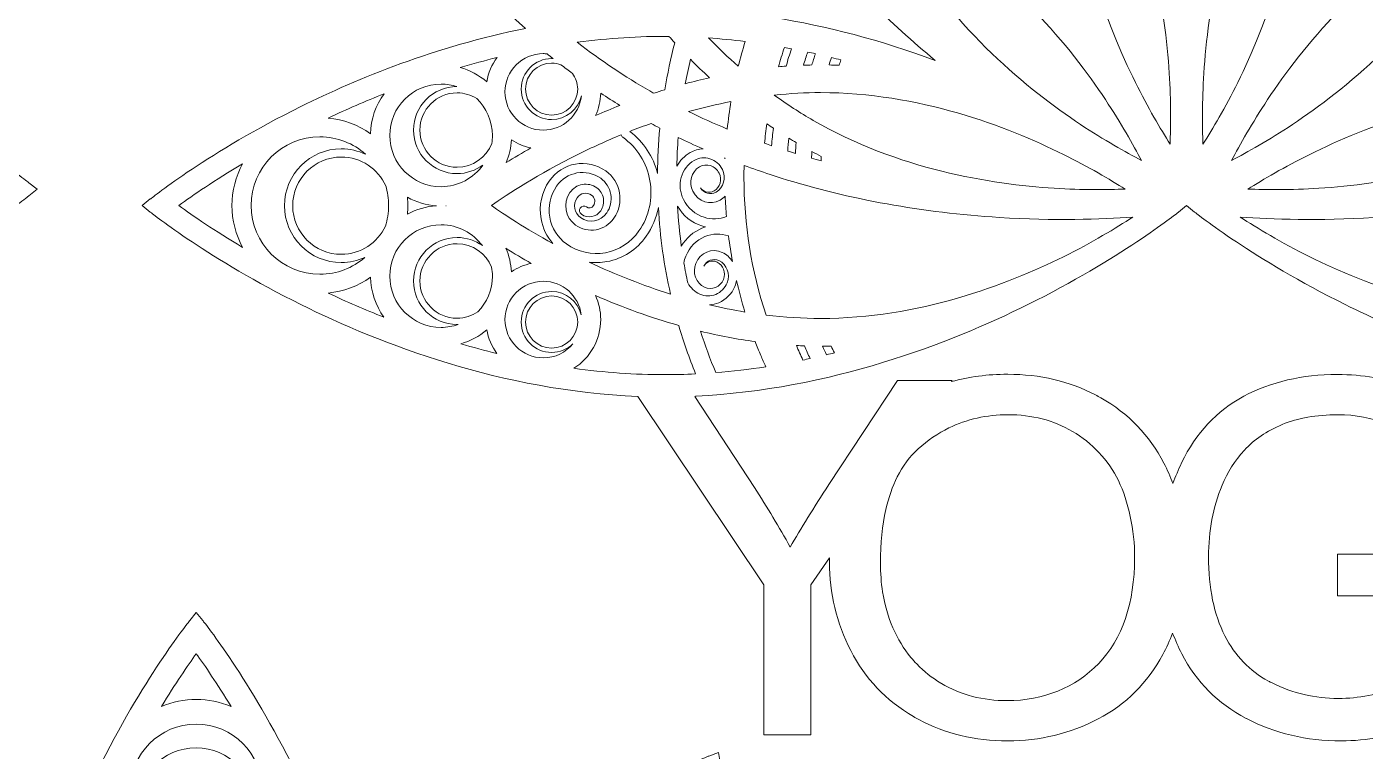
# Model space of a CAD drawing. Header units: millimetres. Extents: x -93 to 1481, y -1464 to 298.
# Drawn here: x 677 to 1165.3, y -937.8 to -673.5 of the extents above; entities that cross this region are included whole.
import ezdxf

# ---------------------------------------------------------------- set-up
doc = ezdxf.new("R2010")
doc.units = ezdxf.units.MM
doc.header["$MEASUREMENT"] = 0
doc.layers.add('Layer 1', color=7, linetype='Continuous')

msp = doc.modelspace()

# ---------------------------------------------------------------- linework, layer by layer
at = {"layer": 'Layer 1', "lineweight": 0}
for points, knots in [([(677.74, -730.38), (676.88, -729.69), (656.32, -713.29), (622.82, -696.64), (602.06, -686.32), (573.57, -674.68), (540.9, -668.14), (565.92, -646.13), (584.78, -621.81), (597.59, -602.5), (618.28, -571.33), (627.88, -546.84), (628.28, -545.81), (628.28, -545.81), (629.66, -542.26), (629.66, -542.26), (629.66, -542.26), (625.9, -541.68), (625.9, -541.68), (624.81, -541.51), (598.8, -537.59), (561.46, -539.92), (538.33, -541.36), (507.84, -545.53), (476.27, -556.2), (486.93, -524.63), (491.1, -494.14), (492.55, -471.01), (494.88, -433.67), (490.95, -407.66), (490.79, -406.57), (490.79, -406.57), (490.21, -402.81), (490.21, -402.81), (490.21, -402.81), (486.66, -404.19), (486.66, -404.19), (485.63, -404.58), (461.14, -414.19), (429.97, -434.88), (410.66, -447.69), (386.34, -466.55), (364.33, -491.57), (357.78, -458.9), (346.15, -430.41), (335.83, -409.65), (319.18, -376.15), (302.78, -355.59), (302.09, -354.73), (302.09, -354.73), (299.71, -351.76), (299.71, -351.76), (299.71, -351.76), (297.32, -354.73), (297.32, -354.73), (296.63, -355.59), (280.23, -376.15), (263.58, -409.65), (253.26, -430.41), (241.63, -458.9), (235.08, -491.57), (213.07, -466.55), (188.75, -447.69), (169.44, -434.88), (138.27, -414.19), (113.78, -404.58), (112.75, -404.19), (112.75, -404.19), (109.21, -402.81), (109.21, -402.81), (109.21, -402.81), (108.62, -406.57), (108.62, -406.57), (108.46, -407.66), (104.53, -433.67), (106.86, -471.01), (108.31, -494.14), (112.48, -524.63), (123.14, -556.2), (91.57, -545.53), (61.08, -541.36), (37.95, -539.92), (0.61, -537.59), (-25.4, -541.51), (-26.49, -541.68), (-26.49, -541.68), (-30.25, -542.26), (-30.25, -542.26), (-30.25, -542.26), (-28.87, -545.81), (-28.87, -545.81), (-28.47, -546.84), (-18.87, -571.33), (1.82, -602.5), (14.64, -621.81), (33.49, -646.13), (58.51, -668.14), (25.84, -674.68), (-2.65, -686.32), (-23.41, -696.64), (-56.91, -713.29), (-77.47, -729.69), (-78.33, -730.38), (-78.33, -730.38), (-81.29, -732.76), (-81.29, -732.76), (-81.29, -732.76), (-78.33, -735.15), (-78.33, -735.15), (-77.47, -735.84), (-56.91, -752.24), (-23.41, -768.89), (5.66, -783.34), (49.9, -800.39), (99.55, -802.4), (99.55, -802.4), (145.49, -871.11), (145.49, -871.11), (145.49, -871.11), (145.49, -925.85), (145.49, -925.85), (145.49, -925.85), (162.59, -925.85), (162.59, -925.85), (162.59, -925.85), (162.59, -871.11), (162.59, -871.11), (162.59, -871.11), (169.47, -861.17), (169.47, -861.17), (169.46, -861.75), (169.46, -862.33), (169.46, -862.91), (169.46, -874.25), (172.05, -885.01), (177.23, -895.17), (182.42, -905.34), (190.05, -913.36), (200.11, -919.24), (210.17, -925.11), (221.59, -928.05), (234.38, -928.05), (246.17, -928.05), (257.16, -925.39), (267.34, -920.08), (277.53, -914.76), (285.4, -906.93), (290.96, -896.58), (292.34, -894.02), (293.55, -891.37), (294.58, -888.63), (295.55, -891.26), (296.68, -893.83), (297.96, -896.32), (303.25, -906.6), (311.08, -914.46), (321.45, -919.9), (331.82, -925.34), (343.35, -928.05), (356.05, -928.05), (365.45, -928.05), (374.62, -926.36), (383.55, -922.98), (383.69, -922.93), (383.81, -922.87), (383.95, -922.82), (383.95, -922.82), (382.79, -925.85), (382.79, -925.85), (382.79, -925.85), (400.95, -925.85), (400.95, -925.85), (400.95, -925.85), (415.14, -886.71), (415.14, -886.71), (415.14, -886.71), (469.17, -886.71), (469.17, -886.71), (469.17, -886.71), (484.24, -925.85), (484.24, -925.85), (484.24, -925.85), (503.72, -925.85), (503.72, -925.85), (503.72, -925.85), (452.06, -799.62), (452.06, -799.62), (464.34, -801.5), (477.11, -802.6), (490.21, -802.6), (543.75, -802.6), (591.88, -784.27), (622.82, -768.89), (656.32, -752.24), (676.88, -735.84), (677.74, -735.15), (677.74, -735.15), (680.7, -732.76), (680.7, -732.76), (680.7, -732.76), (677.74, -730.38), (677.74, -730.38)], [0, 0, 0, 0, 1, 1, 1, 2, 2, 2, 3, 3, 3, 4, 4, 4, 5, 5, 5, 6, 6, 6, 7, 7, 7, 8, 8, 8, 9, 9, 9, 10, 10, 10, 11, 11, 11, 12, 12, 12, 13, 13, 13, 14, 14, 14, 15, 15, 15, 16, 16, 16, 17, 17, 17, 18, 18, 18, 19, 19, 19, 20, 20, 20, 21, 21, 21, 22, 22, 22, 23, 23, 23, 24, 24, 24, 25, 25, 25, 26, 26, 26, 27, 27, 27, 28, 28, 28, 29, 29, 29, 30, 30, 30, 31, 31, 31, 32, 32, 32, 33, 33, 33, 34, 34, 34, 35, 35, 35, 36, 36, 36, 37, 37, 37, 38, 38, 38, 39, 39, 39, 40, 40, 40, 41, 41, 41, 42, 42, 42, 43, 43, 43, 44, 44, 44, 45, 45, 45, 46, 46, 46, 47, 47, 47, 48, 48, 48, 49, 49, 49, 50, 50, 50, 51, 51, 51, 52, 52, 52, 53, 53, 53, 54, 54, 54, 55, 55, 55, 56, 56, 56, 57, 57, 57, 58, 58, 58, 59, 59, 59, 60, 60, 60, 61, 61, 61, 62, 62, 62, 63, 63, 63, 64, 64, 64, 65, 65, 65, 66, 66, 66, 67, 67, 67, 67]), ([(1478.11, -736.31), (1477.25, -735.62), (1456.69, -719.22), (1423.19, -702.57), (1402.43, -692.26), (1373.94, -680.62), (1341.27, -674.07), (1366.29, -652.07), (1385.15, -627.74), (1397.96, -608.43), (1418.65, -577.26), (1428.25, -552.78), (1428.65, -551.75), (1428.65, -551.75), (1430.03, -548.2), (1430.03, -548.2), (1430.03, -548.2), (1426.27, -547.62), (1426.27, -547.62), (1425.18, -547.45), (1399.17, -543.52), (1361.83, -545.86), (1338.7, -547.3), (1308.21, -551.47), (1276.64, -562.13), (1287.3, -530.57), (1291.47, -500.07), (1292.92, -476.94), (1295.25, -439.6), (1291.33, -413.6), (1291.16, -412.51), (1291.16, -412.51), (1290.58, -408.74), (1290.58, -408.74), (1290.58, -408.74), (1287.03, -410.12), (1287.03, -410.12), (1286, -410.52), (1261.51, -420.12), (1230.34, -440.81), (1211.03, -453.63), (1186.71, -472.49), (1164.7, -497.51), (1158.15, -464.84), (1146.52, -436.34), (1136.2, -415.59), (1119.55, -382.09), (1103.15, -361.53), (1102.46, -360.67), (1102.46, -360.67), (1100.08, -357.7), (1100.08, -357.7), (1100.08, -357.7), (1097.69, -360.67), (1097.69, -360.67), (1097, -361.53), (1080.6, -382.09), (1063.95, -415.59), (1053.63, -436.34), (1042, -464.84), (1035.45, -497.51), (1013.44, -472.49), (989.12, -453.63), (969.81, -440.81), (938.64, -420.12), (914.15, -410.52), (913.13, -410.12), (913.13, -410.12), (909.58, -408.74), (909.58, -408.74), (909.58, -408.74), (908.99, -412.51), (908.99, -412.51), (908.83, -413.6), (904.9, -439.6), (907.23, -476.94), (908.68, -500.07), (912.85, -530.57), (923.51, -562.13), (891.94, -551.47), (861.45, -547.3), (838.32, -545.86), (800.98, -543.52), (774.97, -547.45), (773.88, -547.62), (773.88, -547.62), (770.12, -548.2), (770.12, -548.2), (770.12, -548.2), (771.5, -551.75), (771.5, -551.75), (771.9, -552.78), (781.5, -577.26), (802.19, -608.43), (815.01, -627.74), (833.86, -652.07), (858.88, -674.07), (826.21, -680.62), (797.72, -692.26), (776.96, -702.57), (743.46, -719.22), (722.9, -735.62), (722.04, -736.31), (722.04, -736.31), (719.08, -738.7), (719.08, -738.7), (719.08, -738.7), (722.04, -741.08), (722.04, -741.08), (722.9, -741.77), (743.46, -758.18), (776.96, -774.83), (806.03, -789.27), (850.27, -806.33), (899.92, -808.34), (899.92, -808.34), (945.86, -877.05), (945.86, -877.05), (945.86, -877.05), (945.86, -931.78), (945.86, -931.78), (945.86, -931.78), (945.94, -931.78), (945.94, -931.78), (945.94, -931.78), (945.94, -931.83), (945.94, -931.83), (945.94, -931.83), (963.04, -931.83), (963.04, -931.83), (963.04, -931.83), (963.04, -877.09), (963.04, -877.09), (963.04, -877.09), (969.84, -867.27), (969.84, -867.27), (969.83, -867.8), (969.83, -868.32), (969.83, -868.85), (969.83, -880.19), (972.42, -890.94), (977.6, -901.11), (982.79, -911.28), (990.42, -919.3), (1000.48, -925.17), (1001.13, -925.55), (1001.78, -925.92), (1002.44, -926.27), (1012.04, -931.45), (1022.84, -934.03), (1034.83, -934.03), (1046.62, -934.03), (1057.61, -931.37), (1067.8, -926.05), (1077.99, -920.74), (1085.86, -912.91), (1091.41, -902.56), (1092.78, -900.02), (1093.97, -897.4), (1095, -894.69), (1095.96, -897.28), (1097.07, -899.8), (1098.33, -902.25), (1103.62, -912.54), (1111.45, -920.4), (1121.82, -925.83), (1121.83, -925.84), (1121.84, -925.85), (1121.86, -925.85), (1121.87, -925.86), (1121.89, -925.87), (1121.9, -925.88), (1132.27, -931.31), (1143.81, -934.03), (1156.5, -934.03), (1165.9, -934.03), (1175.07, -932.34), (1184, -928.96), (1184.1, -928.93), (1184.19, -928.89), (1184.28, -928.85), (1184.28, -928.85), (1183.16, -931.78), (1183.16, -931.78), (1183.16, -931.78), (1183.26, -931.78), (1183.26, -931.78), (1183.26, -931.78), (1183.24, -931.83), (1183.24, -931.83), (1183.24, -931.83), (1201.4, -931.83), (1201.4, -931.83), (1201.4, -931.83), (1215.59, -892.69), (1215.59, -892.69), (1215.59, -892.69), (1269.56, -892.69), (1269.56, -892.69), (1269.56, -892.69), (1284.61, -931.78), (1284.61, -931.78), (1284.61, -931.78), (1284.68, -931.78), (1284.68, -931.78), (1284.68, -931.78), (1284.7, -931.83), (1284.7, -931.83), (1284.7, -931.83), (1304.18, -931.83), (1304.18, -931.83), (1304.18, -931.83), (1252.52, -805.6), (1252.52, -805.6), (1252.72, -805.63), (1252.92, -805.66), (1253.13, -805.69), (1253.12, -805.68), (1253.11, -805.67), (1253.1, -805.65), (1265.17, -807.47), (1277.72, -808.53), (1290.58, -808.53), (1344.12, -808.53), (1392.25, -790.2), (1423.19, -774.83), (1456.69, -758.18), (1477.25, -741.77), (1478.11, -741.08), (1478.11, -741.08), (1481.08, -738.7), (1481.08, -738.7), (1481.08, -738.7), (1478.11, -736.31), (1478.11, -736.31)], [0, 0, 0, 0, 1, 1, 1, 2, 2, 2, 3, 3, 3, 4, 4, 4, 5, 5, 5, 6, 6, 6, 7, 7, 7, 8, 8, 8, 9, 9, 9, 10, 10, 10, 11, 11, 11, 12, 12, 12, 13, 13, 13, 14, 14, 14, 15, 15, 15, 16, 16, 16, 17, 17, 17, 18, 18, 18, 19, 19, 19, 20, 20, 20, 21, 21, 21, 22, 22, 22, 23, 23, 23, 24, 24, 24, 25, 25, 25, 26, 26, 26, 27, 27, 27, 28, 28, 28, 29, 29, 29, 30, 30, 30, 31, 31, 31, 32, 32, 32, 33, 33, 33, 34, 34, 34, 35, 35, 35, 36, 36, 36, 37, 37, 37, 38, 38, 38, 39, 39, 39, 40, 40, 40, 41, 41, 41, 42, 42, 42, 43, 43, 43, 44, 44, 44, 45, 45, 45, 46, 46, 46, 47, 47, 47, 48, 48, 48, 49, 49, 49, 50, 50, 50, 51, 51, 51, 52, 52, 52, 53, 53, 53, 54, 54, 54, 55, 55, 55, 56, 56, 56, 57, 57, 57, 58, 58, 58, 59, 59, 59, 60, 60, 60, 61, 61, 61, 62, 62, 62, 63, 63, 63, 64, 64, 64, 65, 65, 65, 66, 66, 66, 67, 67, 67, 68, 68, 68, 69, 69, 69, 70, 70, 70, 71, 71, 71, 72, 72, 72, 73, 73, 73, 74, 74, 74, 75, 75, 75, 76, 76, 76, 77, 77, 77, 78, 78, 78, 78]), ([(1059.77, -588.29), (1063.16, -592.95), (1066.26, -597.72), (1069.02, -602.5), (1086.84, -633.37), (1092.32, -667.36), (1093.77, -690.44), (1094.42, -700.72), (1094.33, -709.77), (1094.07, -716.28), (1090.59, -710.77), (1085.98, -702.98), (1081.4, -693.75), (1071.12, -673.04), (1058.87, -640.86), (1058.87, -605.22), (1058.87, -599.71), (1059.17, -594.02), (1059.77, -588.29)], [0, 0, 0, 0, 1, 1, 1, 2, 2, 2, 3, 3, 3, 4, 4, 4, 5, 5, 5, 6, 6, 6, 6]), ([(1118.75, -693.75), (1114.17, -702.98), (1109.56, -710.77), (1106.08, -716.28), (1105.82, -709.77), (1105.73, -700.72), (1106.38, -690.44), (1107.83, -667.36), (1113.31, -633.37), (1131.13, -602.5), (1133.89, -597.72), (1136.99, -592.95), (1140.38, -588.29), (1140.98, -594.02), (1141.28, -599.7), (1141.28, -605.22), (1141.28, -640.86), (1129.03, -673.04), (1118.75, -693.75)], [0, 0, 0, 0, 1, 1, 1, 2, 2, 2, 3, 3, 3, 4, 4, 4, 5, 5, 5, 6, 6, 6, 6]), ([(1005.08, -636.27), (1035.95, -654.1), (1057.69, -680.8), (1070.49, -700.06), (1076.19, -708.63), (1080.63, -716.52), (1083.66, -722.29), (1077.89, -719.26), (1070.01, -714.81), (1061.43, -709.11), (1042.17, -696.31), (1015.47, -674.57), (997.65, -643.7), (994.89, -638.93), (992.31, -633.85), (989.97, -628.59), (995.23, -630.94), (1000.31, -633.52), (1005.08, -636.27)], [0, 0, 0, 0, 1, 1, 1, 2, 2, 2, 3, 3, 3, 4, 4, 4, 5, 5, 5, 6, 6, 6, 6]), ([(1195.07, -636.27), (1199.85, -633.52), (1204.92, -630.94), (1210.18, -628.59), (1207.84, -633.85), (1205.26, -638.93), (1202.5, -643.7), (1184.68, -674.57), (1157.98, -696.31), (1138.72, -709.11), (1130.14, -714.81), (1122.26, -719.26), (1116.49, -722.29), (1119.52, -716.52), (1123.96, -708.63), (1129.66, -700.06), (1142.46, -680.8), (1164.2, -654.1), (1195.07, -636.27)], [0, 0, 0, 0, 1, 1, 1, 2, 2, 2, 3, 3, 3, 4, 4, 4, 5, 5, 5, 6, 6, 6, 6]), ([(964.34, -641.3), (976.91, -657), (991.7, -671.93), (1008.39, -685.76), (988.65, -678.44), (968.89, -673.19), (949.55, -670.11), (950.09, -668.74), (950.64, -667.39), (951.19, -666.08), (954.84, -657.45), (959.26, -649.12), (964.34, -641.3)], [0, 0, 0, 0, 1, 1, 1, 2, 2, 2, 3, 3, 3, 4, 4, 4, 4]), ([(909.71, -696.45), (908.37, -696.86), (907.03, -697.29), (905.7, -697.73), (905.21, -697.45), (904.73, -697.18), (904.24, -696.9), (895.3, -691.73), (886.41, -685.77), (877.8, -679.14), (889.22, -677.62), (900.46, -676.9), (911.26, -676.99), (911.93, -677.75), (912.63, -678.52), (913.39, -679.34), (911.91, -684.96), (910.67, -690.71), (909.71, -696.45)], [0, 0, 0, 0, 1, 1, 1, 2, 2, 2, 3, 3, 3, 4, 4, 4, 5, 5, 5, 6, 6, 6, 6]), ([(925.62, -677.54), (930.07, -677.85), (934.58, -678.29), (939.08, -678.84), (938.15, -681.83), (937.3, -684.87), (936.54, -687.9), (932.83, -684.64), (929.17, -681.17), (925.62, -677.54)], [0, 0, 0, 0, 1, 1, 1, 2, 2, 2, 3, 3, 3, 3]), ([(865.4, -683.27), (865.84, -683.27), (866.31, -683.29), (866.77, -683.34), (867.51, -683.93), (868.25, -684.52), (868.99, -685.1), (868.81, -685.09), (868.63, -685.09), (868.45, -685.09), (862.32, -685.09), (857.34, -690.07), (857.34, -696.2), (857.34, -702.33), (862.32, -707.31), (868.45, -707.31), (873.73, -707.31), (878.17, -703.6), (879.29, -698.65), (878.57, -705.68), (872.61, -711.19), (865.4, -711.19), (857.7, -711.19), (851.43, -704.93), (851.43, -697.23), (851.43, -689.53), (857.7, -683.27), (865.4, -683.27)], [0, 0, 0, 0, 1, 1, 1, 2, 2, 2, 3, 3, 3, 4, 4, 4, 5, 5, 5, 6, 6, 6, 7, 7, 7, 8, 8, 8, 9, 9, 9, 9]), ([(951.2, -688.08), (951.86, -685.73), (952.59, -683.37), (953.37, -681.02), (954.24, -681.18), (955.1, -681.34), (955.95, -681.5), (955.24, -683.6), (954.58, -685.73), (953.97, -687.85), (953.05, -687.92), (952.13, -687.99), (951.2, -688.08)], [0, 0, 0, 0, 1, 1, 1, 2, 2, 2, 3, 3, 3, 4, 4, 4, 4]), ([(960.33, -687.49), (960.82, -685.89), (961.33, -684.28), (961.88, -682.69), (962.83, -682.89), (963.77, -683.1), (964.7, -683.3), (964.23, -684.67), (963.78, -686.04), (963.36, -687.41), (962.36, -687.43), (961.35, -687.46), (960.33, -687.49)], [0, 0, 0, 0, 1, 1, 1, 2, 2, 2, 3, 3, 3, 4, 4, 4, 4]), ([(848.59, -684.68), (846.65, -687.28), (845.34, -690.3), (844.76, -693.5), (841.94, -691.1), (838.62, -689.34), (835.07, -688.34), (839.59, -687), (844.11, -685.78), (848.59, -684.68)], [0, 0, 0, 0, 1, 1, 1, 2, 2, 2, 3, 3, 3, 3]), ([(871.86, -687.33), (873.24, -688.39), (874.63, -689.43), (876.02, -690.46), (877.23, -692.05), (877.95, -694.04), (877.95, -696.2), (877.95, -701.44), (873.69, -705.71), (868.45, -705.71), (863.21, -705.71), (858.94, -701.44), (858.94, -696.2), (858.94, -690.96), (863.21, -686.69), (868.45, -686.69), (869.65, -686.69), (870.8, -686.92), (871.86, -687.33)], [0, 0, 0, 0, 1, 1, 1, 2, 2, 2, 3, 3, 3, 4, 4, 4, 5, 5, 5, 6, 6, 6, 6]), ([(917.2, -694.27), (917.76, -691.28), (918.4, -688.29), (919.1, -685.34), (921.39, -687.65), (923.71, -689.91), (926.05, -692.07), (923.12, -692.73), (920.16, -693.47), (917.2, -694.27)], [0, 0, 0, 0, 1, 1, 1, 2, 2, 2, 3, 3, 3, 3]), ([(969.65, -687.4), (969.95, -686.5), (970.26, -685.59), (970.57, -684.68), (971.71, -684.96), (972.86, -685.25), (974, -685.54), (973.77, -686.2), (973.54, -686.85), (973.33, -687.51), (972.11, -687.46), (970.88, -687.43), (969.65, -687.4)], [0, 0, 0, 0, 1, 1, 1, 2, 2, 2, 3, 3, 3, 4, 4, 4, 4]), ([(807.35, -697.91), (804.24, -702.13), (802.52, -707.18), (802.4, -712.52), (797.84, -709.29), (792.48, -707.3), (786.92, -706.77), (793.65, -703.59), (800.49, -700.62), (807.35, -697.91)], [0, 0, 0, 0, 1, 1, 1, 2, 2, 2, 3, 3, 3, 3]), ([(828.12, -694.38), (830.13, -694.38), (832.07, -694.7), (833.88, -695.29), (825.16, -695.32), (818.07, -702.43), (818.07, -711.16), (818.07, -719.92), (825.19, -727.04), (833.94, -727.04), (837.48, -727.04), (840.75, -725.88), (843.39, -723.91), (840, -728.7), (834.42, -731.83), (828.12, -731.83), (817.79, -731.83), (809.39, -723.43), (809.39, -713.1), (809.39, -702.78), (817.79, -694.38), (828.12, -694.38)], [0, 0, 0, 0, 1, 1, 1, 2, 2, 2, 3, 3, 3, 4, 4, 4, 5, 5, 5, 6, 6, 6, 7, 7, 7, 7]), ([(841.11, -699.63), (844.64, -703.04), (846.84, -707.82), (846.84, -713.1), (846.84, -714.11), (846.76, -715.1), (846.61, -716.06), (844.64, -721.13), (839.71, -724.74), (833.94, -724.74), (826.46, -724.74), (820.37, -718.65), (820.37, -711.16), (820.37, -703.68), (826.46, -697.58), (833.94, -697.58), (836.57, -697.58), (839.02, -698.34), (841.11, -699.63)], [0, 0, 0, 0, 1, 1, 1, 2, 2, 2, 3, 3, 3, 4, 4, 4, 5, 5, 5, 6, 6, 6, 6]), ([(884.51, -705.85), (885.66, -703.3), (886.29, -700.53), (886.35, -697.69), (888.68, -699.23), (891.02, -700.73), (893.37, -702.18), (890.41, -703.34), (887.45, -704.57), (884.51, -705.85)], [0, 0, 0, 0, 1, 1, 1, 2, 2, 2, 3, 3, 3, 3]), ([(963.87, -707.64), (959.1, -704.88), (954.33, -701.78), (949.66, -698.4), (955.4, -697.8), (961.08, -697.49), (966.59, -697.49), (1002.24, -697.49), (1034.41, -709.75), (1055.13, -720.03), (1064.36, -724.61), (1072.15, -729.21), (1077.66, -732.69), (1071.14, -732.95), (1062.1, -733.05), (1051.82, -732.4), (1028.74, -730.94), (994.74, -725.46), (963.87, -707.64)], [0, 0, 0, 0, 1, 1, 1, 2, 2, 2, 3, 3, 3, 4, 4, 4, 5, 5, 5, 6, 6, 6, 6]), ([(1236.28, -707.64), (1205.4, -725.46), (1171.41, -730.94), (1148.33, -732.4), (1138.05, -733.05), (1129.01, -732.95), (1122.49, -732.69), (1128, -729.21), (1135.79, -724.61), (1145.02, -720.03), (1165.74, -709.75), (1197.91, -697.49), (1233.56, -697.49), (1239.07, -697.49), (1244.75, -697.8), (1250.49, -698.4), (1245.82, -701.78), (1241.05, -704.88), (1236.28, -707.64)], [0, 0, 0, 0, 1, 1, 1, 2, 2, 2, 3, 3, 3, 4, 4, 4, 5, 5, 5, 6, 6, 6, 6]), ([(932.52, -710.79), (927.73, -708.8), (923, -706.67), (918.42, -704.43), (923.59, -702.99), (928.78, -701.76), (933.88, -700.76), (933.33, -704.08), (932.87, -707.44), (932.52, -710.79)], [0, 0, 0, 0, 1, 1, 1, 2, 2, 2, 3, 3, 3, 3]), ([(879.29, -741.89), (881.58, -743.52), (884.75, -742.95), (886.35, -740.62), (887.27, -739.3), (887.61, -737.7), (887.34, -736.11), (887.06, -734.52), (886.2, -733.13), (884.9, -732.21), (883.36, -731.11), (881.5, -730.69), (879.65, -731.02), (877.81, -731.36), (876.2, -732.4), (875.12, -733.96), (872.48, -737.8), (873.39, -743.12), (877.17, -745.82), (881.72, -749.05), (888, -747.93), (891.18, -743.31), (893.05, -740.6), (893.76, -737.32), (893.2, -734.06), (892.64, -730.81), (890.86, -727.97), (888.2, -726.07), (881.51, -721.31), (872.26, -722.96), (867.58, -729.76), (864.81, -733.79), (863.74, -738.68), (864.58, -743.52), (865.17, -746.95), (866.67, -750.06), (868.9, -752.59), (858.84, -747.07), (851.1, -741.93), (846.51, -738.7), (852.41, -734.54), (863.51, -727.24), (878.05, -720.03), (883.23, -717.46), (888.49, -715.09), (893.79, -712.91), (893.89, -713.25), (894.1, -713.56), (894.4, -713.78), (899.68, -717.54), (903.21, -723.17), (904.32, -729.63), (905.44, -736.09), (904.02, -742.61), (900.32, -747.98), (897.41, -752.2), (893.05, -755.02), (888.06, -755.92), (883.06, -756.81), (878.03, -755.67), (873.87, -752.71), (870.62, -750.39), (868.45, -746.93), (867.76, -742.95), (867.07, -738.97), (867.95, -734.96), (870.23, -731.65), (873.89, -726.34), (881.12, -725.04), (886.34, -728.77), (888.3, -730.16), (889.6, -732.24), (890.01, -734.63), (890.43, -737.02), (889.9, -739.43), (888.53, -741.42), (886.37, -744.55), (882.11, -745.32), (879.03, -743.12), (876.71, -741.47), (876.15, -738.21), (877.77, -735.85), (878.35, -735.01), (879.22, -734.44), (880.22, -734.26), (881.21, -734.09), (882.21, -734.31), (883.04, -734.9), (883.63, -735.33), (884.03, -735.96), (884.15, -736.68), (884.28, -737.41), (884.12, -738.13), (883.71, -738.73), (883.12, -739.58), (881.97, -739.78), (881.14, -739.19), (880.41, -738.67), (879.4, -738.85), (878.89, -739.6), (878.38, -740.34), (878.56, -741.37), (879.29, -741.89)], [0, 0, 0, 0, 1, 1, 1, 2, 2, 2, 3, 3, 3, 4, 4, 4, 5, 5, 5, 6, 6, 6, 7, 7, 7, 8, 8, 8, 9, 9, 9, 10, 10, 10, 11, 11, 11, 12, 12, 12, 13, 13, 13, 14, 14, 14, 15, 15, 15, 16, 16, 16, 17, 17, 17, 18, 18, 18, 19, 19, 19, 20, 20, 20, 21, 21, 21, 22, 22, 22, 23, 23, 23, 24, 24, 24, 25, 25, 25, 26, 26, 26, 27, 27, 27, 28, 28, 28, 29, 29, 29, 30, 30, 30, 31, 31, 31, 32, 32, 32, 33, 33, 33, 34, 34, 34, 34]), ([(896.99, -711.63), (899.56, -710.62), (902.13, -709.66), (904.71, -708.75), (905.74, -709.31), (906.79, -709.87), (907.89, -710.44), (907.38, -715.92), (907.11, -721.49), (907.08, -727.04), (905.54, -720.86), (902.02, -715.47), (896.99, -711.63)], [0, 0, 0, 0, 1, 1, 1, 2, 2, 2, 3, 3, 3, 4, 4, 4, 4]), ([(949.34, -710.5), (949.08, -712.59), (948.86, -714.73), (948.68, -716.87), (947.83, -716.58), (946.99, -716.29), (946.15, -715.99), (946.35, -713.63), (946.62, -711.24), (946.94, -708.86), (947.74, -709.41), (948.54, -709.96), (949.34, -710.5)], [0, 0, 0, 0, 1, 1, 1, 2, 2, 2, 3, 3, 3, 4, 4, 4, 4]), ([(758.82, -738.7), (758.82, -724.87), (770.07, -713.62), (783.89, -713.62), (790.3, -713.62), (796.15, -716.04), (800.58, -720), (797.89, -718.73), (794.89, -718.01), (791.72, -718.01), (780.28, -718.01), (770.98, -727.32), (770.98, -738.76), (770.98, -750.2), (780.28, -759.5), (791.72, -759.5), (794.78, -759.5), (797.68, -758.83), (800.29, -757.64), (795.89, -761.46), (790.16, -763.77), (783.89, -763.77), (770.07, -763.77), (758.82, -752.52), (758.82, -738.7)], [0, 0, 0, 0, 1, 1, 1, 2, 2, 2, 3, 3, 3, 4, 4, 4, 5, 5, 5, 6, 6, 6, 7, 7, 7, 8, 8, 8, 8]), ([(851.85, -723.03), (852.96, -720.39), (853.62, -717.57), (853.79, -714.68), (855.95, -716.13), (858.33, -717.15), (860.86, -717.7), (857.8, -719.43), (854.79, -721.21), (851.85, -723.03)], [0, 0, 0, 0, 1, 1, 1, 2, 2, 2, 3, 3, 3, 3]), ([(914.63, -713.84), (917.59, -715.28), (920.62, -716.68), (923.69, -718.02), (922.07, -718.07), (920.47, -718.53), (919, -719.37), (916.95, -720.55), (915.28, -722.26), (914.11, -724.33), (914.19, -720.83), (914.36, -717.32), (914.63, -713.84)], [0, 0, 0, 0, 1, 1, 1, 2, 2, 2, 3, 3, 3, 4, 4, 4, 4]), ([(957.68, -715.75), (957.56, -717.04), (957.45, -718.36), (957.36, -719.67), (956.43, -719.39), (955.5, -719.1), (954.56, -718.8), (954.67, -717.23), (954.81, -715.66), (954.97, -714.11), (955.88, -714.67), (956.78, -715.22), (957.68, -715.75)], [0, 0, 0, 0, 1, 1, 1, 2, 2, 2, 3, 3, 3, 4, 4, 4, 4]), ([(807.8, -746.25), (804.97, -752.3), (798.83, -756.5), (791.72, -756.5), (781.94, -756.5), (773.98, -748.54), (773.98, -738.76), (773.98, -728.97), (781.94, -721.01), (791.72, -721.01), (798.92, -721.01), (805.13, -725.33), (807.91, -731.5), (808.6, -733.78), (808.97, -736.2), (808.97, -738.7), (808.97, -741.33), (808.56, -743.87), (807.8, -746.25)], [0, 0, 0, 0, 1, 1, 1, 2, 2, 2, 3, 3, 3, 4, 4, 4, 5, 5, 5, 6, 6, 6, 6]), ([(929.52, -726.85), (928.85, -725.53), (927.74, -724.57), (926.39, -724.14), (925.05, -723.71), (923.63, -723.87), (922.39, -724.57), (919.4, -726.3), (918.29, -730.31), (919.92, -733.51), (921.86, -737.31), (926.34, -738.74), (929.9, -736.69), (930.59, -736.29), (931.21, -735.8), (931.76, -735.25), (931.86, -737.74), (932.02, -740.22), (932.23, -742.69), (929.63, -743.74), (926.8, -743.86), (924.09, -743), (920.84, -741.96), (918.15, -739.63), (916.53, -736.45), (915.27, -733.99), (914.99, -731.15), (915.73, -728.47), (916.47, -725.78), (918.15, -723.57), (920.46, -722.24), (922.23, -721.22), (924.28, -721), (926.22, -721.62), (928.16, -722.24), (929.76, -723.63), (930.73, -725.52), (932.24, -728.5), (931.21, -732.22), (928.43, -733.82), (926.44, -734.97), (923.96, -734.25), (922.76, -732.23), (923.26, -732.92), (923.94, -733.43), (924.74, -733.69), (925.75, -734.01), (926.8, -733.89), (927.72, -733.36), (929.9, -732.11), (930.71, -729.19), (929.52, -726.85)], [0, 0, 0, 0, 1, 1, 1, 2, 2, 2, 3, 3, 3, 4, 4, 4, 5, 5, 5, 6, 6, 6, 7, 7, 7, 8, 8, 8, 9, 9, 9, 10, 10, 10, 11, 11, 11, 12, 12, 12, 13, 13, 13, 14, 14, 14, 15, 15, 15, 16, 16, 16, 17, 17, 17, 17]), ([(931.54, -721.31), (931.61, -721.34), (931.68, -721.37), (931.76, -721.4), (931.75, -721.45), (931.75, -721.5), (931.75, -721.55), (931.68, -721.47), (931.61, -721.39), (931.54, -721.31)], [0, 0, 0, 0, 1, 1, 1, 2, 2, 2, 3, 3, 3, 3]), ([(966.84, -720.75), (966.8, -721.28), (966.77, -721.82), (966.74, -722.36), (965.58, -722.04), (964.42, -721.72), (963.27, -721.4), (963.31, -720.59), (963.37, -719.78), (963.43, -718.97), (964.56, -719.57), (965.7, -720.17), (966.84, -720.75)], [0, 0, 0, 0, 1, 1, 1, 2, 2, 2, 3, 3, 3, 4, 4, 4, 4]), ([(732.39, -738.7), (737.59, -734.93), (745.46, -729.55), (755.71, -723.43), (753.18, -728.11), (751.82, -733.4), (751.82, -738.7), (751.82, -743.99), (753.18, -749.29), (755.72, -753.97), (745.46, -747.84), (737.59, -742.46), (732.39, -738.7)], [0, 0, 0, 0, 1, 1, 1, 2, 2, 2, 3, 3, 3, 4, 4, 4, 4]), ([(966.59, -779.9), (960.12, -779.9), (953.43, -779.49), (946.67, -778.66), (941.33, -762.52), (938.61, -745.6), (938.61, -728.37), (938.61, -726.96), (938.63, -725.51), (938.67, -724.06), (941.79, -725.21), (944.98, -726.32), (948.18, -727.37), (948.18, -727.37), (952.18, -728.67), (952.18, -728.67), (952.18, -728.66), (952.18, -728.66), (952.18, -728.66), (977.05, -736.46), (1003.82, -741.29), (1031.75, -743.04), (1051.9, -744.3), (1068.84, -743.74), (1080.45, -742.92), (1074.33, -746.91), (1065.66, -752.15), (1055.13, -757.37), (1034.41, -767.65), (1002.24, -779.9), (966.59, -779.9)], [0, 0, 0, 0, 1, 1, 1, 2, 2, 2, 3, 3, 3, 4, 4, 4, 5, 5, 5, 6, 6, 6, 7, 7, 7, 8, 8, 8, 9, 9, 9, 10, 10, 10, 10]), ([(1233.56, -779.9), (1197.91, -779.9), (1165.74, -767.65), (1145.02, -757.37), (1134.49, -752.15), (1125.82, -746.91), (1119.7, -742.92), (1131.31, -743.74), (1148.25, -744.3), (1168.4, -743.04), (1190.54, -741.66), (1224.05, -737.42), (1258.61, -725.1), (1258.63, -726.19), (1258.64, -727.28), (1258.64, -728.37), (1258.64, -745.72), (1255.89, -762.75), (1250.47, -779), (1244.73, -779.6), (1239.05, -779.9), (1233.56, -779.9)], [0, 0, 0, 0, 1, 1, 1, 2, 2, 2, 3, 3, 3, 4, 4, 4, 5, 5, 5, 6, 6, 6, 7, 7, 7, 7]), ([(815.83, -735.69), (819.09, -737.47), (822.69, -738.52), (826.39, -738.77), (822.68, -739.02), (819.08, -740.07), (815.81, -741.85), (815.92, -740.81), (815.97, -739.75), (815.97, -738.7), (815.97, -737.7), (815.92, -736.69), (815.83, -735.69)], [0, 0, 0, 0, 1, 1, 1, 2, 2, 2, 3, 3, 3, 4, 4, 4, 4]), ([(830.02, -738.78), (829.96, -738.78), (829.9, -738.78), (829.84, -738.77), (829.89, -738.77), (829.94, -738.76), (829.99, -738.76), (829.99, -738.76), (830.02, -738.78), (830.02, -738.78)], [0, 0, 0, 0, 1, 1, 1, 2, 2, 2, 3, 3, 3, 3]), ([(888.62, -759.16), (894.47, -758.11), (899.56, -754.81), (902.97, -749.87), (905.16, -746.68), (906.64, -743.14), (907.38, -739.45), (907.99, -750.12), (909.48, -760.69), (911.82, -771.01), (901.85, -767.88), (891.89, -763.97), (882.13, -759.35), (884.27, -759.6), (886.45, -759.54), (888.62, -759.16)], [0, 0, 0, 0, 1, 1, 1, 2, 2, 2, 3, 3, 3, 4, 4, 4, 5, 5, 5, 5]), ([(923.22, -746.12), (923.68, -746.27), (924.15, -746.39), (924.61, -746.49), (924.16, -746.63), (923.71, -746.79), (923.26, -746.97), (920.13, -748.27), (917.53, -750.55), (915.76, -753.52), (915.11, -748.69), (914.64, -743.83), (914.37, -738.94), (916.41, -742.4), (919.52, -744.94), (923.22, -746.12)], [0, 0, 0, 0, 1, 1, 1, 2, 2, 2, 3, 3, 3, 4, 4, 4, 5, 5, 5, 5]), ([(1114.06, -895.69), (1110.09, -887.93), (1108.11, -878.29), (1108.11, -866.78), (1108.11, -857.43), (1109.75, -848.77), (1113.04, -840.77), (1114.98, -836.13), (1117.7, -831.87), (1121.2, -827.99), (1124.69, -824.11), (1129.29, -820.98), (1134.99, -818.6), (1140.69, -816.22), (1147.45, -815.03), (1155.27, -815.03), (1161.79, -815.03), (1167.72, -816.17), (1173.07, -818.43), (1174.07, -818.85), (1175.02, -819.3), (1175.93, -819.77), (1179.87, -821.83), (1183, -824.38), (1185.33, -827.42), (1188.21, -831.18), (1190.62, -836.35), (1192.56, -842.93), (1192.56, -842.93), (1192.62, -842.91), (1192.62, -842.91), (1192.63, -842.94), (1192.64, -842.96), (1192.64, -842.98), (1192.64, -842.98), (1208.07, -838.75), (1208.07, -838.75), (1205.83, -830.05), (1202.57, -823), (1198.28, -817.59), (1195.05, -813.52), (1190.89, -810.12), (1185.81, -807.4), (1184.12, -806.49), (1182.33, -805.66), (1180.44, -804.9), (1172.88, -801.87), (1164.44, -800.36), (1155.09, -800.36), (1142.23, -800.36), (1130.85, -803), (1120.98, -808.29), (1111.11, -813.58), (1103.54, -821.68), (1098.28, -832.58), (1097.09, -835.05), (1096.04, -837.57), (1095.11, -840.14), (1094.16, -837.59), (1093.07, -835.11), (1091.83, -832.71), (1086.55, -822.51), (1078.88, -814.56), (1068.82, -808.86), (1068.18, -808.5), (1067.53, -808.15), (1066.88, -807.81), (1057.29, -802.79), (1046.61, -800.27), (1034.84, -800.27), (1027.5, -800.27), (1020.67, -801.17), (1014.37, -802.95), (1014.37, -802.95), (1014.61, -802.61), (1014.61, -802.61), (1014.61, -802.61), (1014.49, -802.61), (1014.49, -802.61), (1014.49, -802.61), (1014.53, -802.56), (1014.53, -802.56), (1014.53, -802.56), (994.6, -802.56), (994.6, -802.56), (994.6, -802.56), (969.57, -840.55), (969.57, -840.55), (964.06, -848.99), (959.37, -856.59), (955.5, -863.33), (951.46, -856.08), (947.1, -848.82), (942.42, -841.57), (942.42, -841.57), (920.68, -808.32), (920.68, -808.32), (920.83, -808.31), (920.98, -808.3), (921.14, -808.3), (921.12, -808.28), (921.11, -808.27), (921.1, -808.25), (969.99, -805.89), (1013.48, -789.09), (1042.19, -774.83), (1075.69, -758.18), (1096.25, -741.77), (1097.11, -741.08), (1097.11, -741.08), (1100.08, -738.7), (1100.08, -738.7), (1100.08, -738.7), (1103.04, -741.08), (1103.04, -741.08), (1103.9, -741.77), (1124.46, -758.18), (1157.96, -774.83), (1177.4, -784.49), (1203.63, -795.31), (1233.72, -802.03), (1233.71, -802.03), (1233.7, -802.04), (1233.68, -802.04), (1234.46, -802.22), (1235.25, -802.39), (1236.04, -802.56), (1236.04, -802.56), (1232.78, -802.56), (1232.78, -802.56), (1232.78, -802.56), (1208.48, -865.85), (1208.48, -865.85), (1208.48, -865.85), (1155.18, -865.94), (1155.18, -865.94), (1155.18, -865.94), (1155.18, -881.1), (1155.18, -881.1), (1155.18, -881.1), (1155.27, -881.1), (1155.27, -881.1), (1155.27, -881.1), (1155.27, -881.14), (1155.27, -881.14), (1155.27, -881.14), (1200.72, -881.14), (1200.72, -881.14), (1200.72, -881.14), (1197.11, -892.65), (1197.11, -892.65), (1194.04, -902.41), (1186.82, -910.35), (1177.34, -914.2), (1177.27, -914.23), (1177.2, -914.26), (1177.13, -914.29), (1170.08, -917.14), (1162.85, -918.56), (1155.45, -918.56), (1146.93, -918.56), (1138.88, -916.68), (1131.3, -912.92), (1130.85, -912.7), (1130.4, -912.47), (1129.97, -912.23), (1123.08, -908.47), (1117.77, -902.96), (1114.06, -895.69)], [0, 0, 0, 0, 1, 1, 1, 2, 2, 2, 3, 3, 3, 4, 4, 4, 5, 5, 5, 6, 6, 6, 7, 7, 7, 8, 8, 8, 9, 9, 9, 10, 10, 10, 11, 11, 11, 12, 12, 12, 13, 13, 13, 14, 14, 14, 15, 15, 15, 16, 16, 16, 17, 17, 17, 18, 18, 18, 19, 19, 19, 20, 20, 20, 21, 21, 21, 22, 22, 22, 23, 23, 23, 24, 24, 24, 25, 25, 25, 26, 26, 26, 27, 27, 27, 28, 28, 28, 29, 29, 29, 30, 30, 30, 31, 31, 31, 32, 32, 32, 33, 33, 33, 34, 34, 34, 35, 35, 35, 36, 36, 36, 37, 37, 37, 38, 38, 38, 39, 39, 39, 40, 40, 40, 41, 41, 41, 42, 42, 42, 43, 43, 43, 44, 44, 44, 45, 45, 45, 46, 46, 46, 47, 47, 47, 48, 48, 48, 49, 49, 49, 50, 50, 50, 51, 51, 51, 52, 52, 52, 53, 53, 53, 54, 54, 54, 55, 55, 55, 56, 56, 56, 56]), ([(828.12, -783.16), (817.79, -783.16), (809.39, -774.76), (809.39, -764.44), (809.39, -754.11), (817.79, -745.71), (828.12, -745.71), (834.29, -745.71), (839.77, -748.72), (843.18, -753.34), (840.58, -751.46), (837.39, -750.36), (833.94, -750.36), (825.19, -750.36), (818.07, -757.48), (818.07, -766.23), (818.07, -774.99), (825.19, -782.11), (833.94, -782.11), (834.08, -782.11), (834.2, -782.1), (834.34, -782.1), (832.39, -782.79), (830.3, -783.16), (828.12, -783.16)], [0, 0, 0, 0, 1, 1, 1, 2, 2, 2, 3, 3, 3, 4, 4, 4, 5, 5, 5, 6, 6, 6, 7, 7, 7, 8, 8, 8, 8]), ([(918.1, -766.94), (917.59, -764.53), (917.12, -762.11), (916.71, -759.68), (916.84, -758.83), (917.07, -757.98), (917.4, -757.17), (918.75, -753.86), (921.23, -751.32), (924.38, -750.01), (927.16, -748.86), (930.17, -748.79), (932.98, -749.79), (933.38, -752.92), (933.86, -756.03), (934.44, -759.12), (933.53, -757.71), (932.27, -756.54), (930.7, -755.81), (926.98, -754.06), (922.64, -755.86), (921.03, -759.82), (919.67, -763.14), (921.11, -767.05), (924.24, -768.51), (925.53, -769.12), (926.95, -769.15), (928.26, -768.61), (929.57, -768.07), (930.59, -767.01), (931.15, -765.64), (932.14, -763.22), (931.09, -760.38), (928.81, -759.31), (927.85, -758.86), (926.79, -758.83), (925.82, -759.23), (925.04, -759.56), (924.4, -760.12), (923.96, -760.85), (924.99, -758.74), (927.4, -757.81), (929.48, -758.79), (932.39, -760.15), (933.73, -763.78), (932.46, -766.87), (931.66, -768.84), (930.18, -770.36), (928.3, -771.14), (926.42, -771.92), (924.36, -771.87), (922.51, -771), (920.66, -770.13), (919.14, -768.72), (918.1, -766.94)], [0, 0, 0, 0, 1, 1, 1, 2, 2, 2, 3, 3, 3, 4, 4, 4, 5, 5, 5, 6, 6, 6, 7, 7, 7, 8, 8, 8, 9, 9, 9, 10, 10, 10, 11, 11, 11, 12, 12, 12, 13, 13, 13, 14, 14, 14, 15, 15, 15, 16, 16, 16, 17, 17, 17, 18, 18, 18, 18]), ([(846.84, -764.44), (846.84, -769.51), (844.81, -774.12), (841.52, -777.5), (839.35, -778.96), (836.75, -779.81), (833.94, -779.81), (826.46, -779.81), (820.37, -773.72), (820.37, -766.23), (820.37, -758.75), (826.46, -752.65), (833.94, -752.65), (839.66, -752.65), (844.56, -756.21), (846.56, -761.22), (846.74, -762.26), (846.84, -763.34), (846.84, -764.44)], [0, 0, 0, 0, 1, 1, 1, 2, 2, 2, 3, 3, 3, 4, 4, 4, 5, 5, 5, 6, 6, 6, 6]), ([(861.04, -759.8), (858.45, -760.35), (856, -761.38), (853.79, -762.86), (853.61, -759.91), (852.92, -757.01), (851.75, -754.3), (854.77, -756.18), (857.88, -758.02), (861.04, -759.8)], [0, 0, 0, 0, 1, 1, 1, 2, 2, 2, 3, 3, 3, 3]), ([(786.92, -770.63), (792.48, -770.1), (797.83, -768.11), (802.4, -764.88), (802.49, -770.09), (804.22, -775.22), (807.26, -779.46), (800.44, -776.75), (793.62, -773.79), (786.92, -770.63)], [0, 0, 0, 0, 1, 1, 1, 2, 2, 2, 3, 3, 3, 3]), ([(865.4, -794.28), (857.7, -794.28), (851.43, -788.01), (851.43, -780.31), (851.43, -772.61), (857.7, -766.35), (865.4, -766.35), (872.51, -766.35), (878.39, -771.69), (879.25, -778.57), (878.06, -773.71), (873.67, -770.08), (868.45, -770.08), (862.32, -770.08), (857.34, -775.07), (857.34, -781.2), (857.34, -787.32), (862.32, -792.31), (868.45, -792.31), (871.46, -792.31), (874.19, -791.1), (876.19, -789.16), (873.63, -792.28), (869.74, -794.28), (865.4, -794.28)], [0, 0, 0, 0, 1, 1, 1, 2, 2, 2, 3, 3, 3, 4, 4, 4, 5, 5, 5, 6, 6, 6, 7, 7, 7, 8, 8, 8, 8]), ([(935.87, -766), (936.77, -769.88), (937.8, -773.74), (938.97, -777.55), (934.7, -776.84), (930.38, -775.96), (926.05, -774.93), (927.19, -774.88), (928.33, -774.63), (929.42, -774.17), (932.06, -773.08), (934.14, -770.95), (935.27, -768.18), (935.56, -767.47), (935.75, -766.73), (935.87, -766)], [0, 0, 0, 0, 1, 1, 1, 2, 2, 2, 3, 3, 3, 4, 4, 4, 5, 5, 5, 5]), ([(876.51, -798.09), (882.58, -794.3), (886.36, -787.62), (886.36, -780.31), (886.36, -777.24), (885.7, -774.24), (884.43, -771.51), (894.47, -775.91), (904.67, -779.59), (914.81, -782.46), (916.56, -788.42), (918.63, -794.35), (920.96, -800.13), (917.12, -800.32), (913.29, -800.41), (909.58, -800.41), (898.82, -800.41), (887.71, -799.63), (876.51, -798.09)], [0, 0, 0, 0, 1, 1, 1, 2, 2, 2, 3, 3, 3, 4, 4, 4, 5, 5, 5, 6, 6, 6, 6]), ([(877.95, -781.2), (877.95, -786.44), (873.69, -790.7), (868.45, -790.7), (863.21, -790.7), (858.94, -786.44), (858.94, -781.2), (858.94, -775.95), (863.21, -771.69), (868.45, -771.69), (873.69, -771.69), (877.95, -775.95), (877.95, -781.2)], [0, 0, 0, 0, 1, 1, 1, 2, 2, 2, 3, 3, 3, 4, 4, 4, 4]), ([(835.32, -789.14), (838.79, -788.14), (841.99, -786.41), (844.76, -784.04), (845.33, -787.17), (846.61, -790.14), (848.49, -792.7), (844.12, -791.63), (839.72, -790.44), (835.32, -789.14)], [0, 0, 0, 0, 1, 1, 1, 2, 2, 2, 3, 3, 3, 3]), ([(942.71, -788.36), (943.37, -790.05), (944.05, -791.74), (944.74, -793.38), (945.31, -794.73), (945.92, -796.12), (946.56, -797.52), (940.46, -798.45), (934.34, -799.17), (928.34, -799.65), (926.27, -794.72), (924.4, -789.66), (922.77, -784.56), (929.47, -786.19), (936.17, -787.46), (942.71, -788.36)], [0, 0, 0, 0, 1, 1, 1, 2, 2, 2, 3, 3, 3, 4, 4, 4, 5, 5, 5, 5]), ([(962.75, -794.52), (961.88, -794.71), (961.01, -794.9), (960.13, -795.08), (959.29, -793.28), (958.49, -791.51), (957.76, -789.78), (958.73, -789.83), (959.69, -789.88), (960.65, -789.91), (961.32, -791.45), (962.02, -792.99), (962.75, -794.52)], [0, 0, 0, 0, 1, 1, 1, 2, 2, 2, 3, 3, 3, 4, 4, 4, 4]), ([(971.61, -792.46), (970.68, -792.69), (969.72, -792.93), (968.75, -793.16), (968.25, -792.13), (967.76, -791.08), (967.27, -790.02), (968.27, -790.02), (969.31, -790), (970.41, -789.98), (970.8, -790.8), (971.2, -791.63), (971.61, -792.46)], [0, 0, 0, 0, 1, 1, 1, 2, 2, 2, 3, 3, 3, 4, 4, 4, 4]), ([(1010.59, -913.08), (1010.53, -913.04), (1010.47, -913), (1010.4, -912.97), (1007.27, -911.05), (1004.34, -908.72), (1001.63, -905.96), (1000.9, -905.22), (1000.21, -904.45), (999.54, -903.67), (994.26, -897.31), (990.69, -889.08), (989.17, -879.65), (988.68, -876.34), (988.43, -872.84), (988.43, -869.16), (988.43, -861.86), (989.08, -855.35), (990.36, -849.63), (991.38, -845.22), (992.77, -841.25), (994.51, -837.75), (996.55, -833.71), (999.11, -830.3), (1002.18, -827.51), (1005.65, -824.37), (1009.37, -821.82), (1013.34, -819.86), (1016.62, -818.27), (1020.08, -817.06), (1023.68, -816.24), (1027.28, -815.44), (1031.06, -815.03), (1035.01, -815.03), (1043.67, -815.03), (1051.5, -817.06), (1058.51, -821.1), (1065.47, -825.29), (1071.62, -831.49), (1075.24, -839.09), (1078.89, -846.76), (1081.14, -856.94), (1081.14, -867.26), (1081.14, -883.55), (1076.55, -896.97), (1068.04, -905.78), (1059.54, -914.59), (1047.83, -919.36), (1034.65, -919.36), (1025.77, -919.36), (1017.62, -917.25), (1010.62, -913.1), (1010.61, -913.09), (1010.6, -913.09), (1010.59, -913.08)], [0, 0, 0, 0, 1, 1, 1, 2, 2, 2, 3, 3, 3, 4, 4, 4, 5, 5, 5, 6, 6, 6, 7, 7, 7, 8, 8, 8, 9, 9, 9, 10, 10, 10, 11, 11, 11, 12, 12, 12, 13, 13, 13, 14, 14, 14, 15, 15, 15, 16, 16, 16, 17, 17, 17, 18, 18, 18, 18]), ([(1116.83, -1265.8), (1115.97, -1265.11), (1095.41, -1248.71), (1061.91, -1232.06), (1041.16, -1221.74), (1012.66, -1210.11), (979.99, -1203.56), (1005.01, -1181.55), (1023.87, -1157.23), (1036.69, -1137.92), (1057.37, -1106.75), (1066.98, -1082.26), (1067.38, -1081.24), (1067.38, -1081.24), (1068.76, -1077.69), (1068.76, -1077.69), (1068.76, -1077.69), (1064.99, -1077.11), (1064.99, -1077.11), (1063.9, -1076.94), (1037.9, -1073.01), (1000.56, -1075.34), (977.43, -1076.79), (946.93, -1080.96), (915.37, -1091.62), (926.03, -1060.05), (930.2, -1029.56), (931.64, -1006.43), (933.97, -969.09), (930.05, -943.08), (929.88, -941.99), (929.88, -941.99), (929.3, -938.23), (929.3, -938.23), (929.3, -938.23), (925.75, -939.61), (925.75, -939.61), (924.72, -940.01), (900.24, -949.61), (869.07, -970.3), (849.76, -983.12), (825.43, -1001.98), (803.43, -1026.99), (796.88, -994.32), (785.24, -965.83), (774.93, -945.08), (758.28, -911.57), (741.88, -891.01), (741.19, -890.16), (741.19, -890.16), (738.8, -887.19), (738.8, -887.19), (738.8, -887.19), (736.41, -890.16), (736.41, -890.16), (735.72, -891.01), (719.32, -911.57), (702.67, -945.08), (692.36, -965.83), (680.72, -994.32), (674.17, -1026.99), (652.17, -1001.98), (627.84, -983.12), (608.53, -970.3), (577.36, -949.61), (552.88, -940.01), (551.85, -939.61), (551.85, -939.61), (548.3, -938.23), (548.3, -938.23), (548.3, -938.23), (547.72, -941.99), (547.72, -941.99), (547.55, -943.08), (543.63, -969.09), (545.96, -1006.43), (547.4, -1029.56), (551.57, -1060.05), (562.23, -1091.62), (530.67, -1080.96), (500.17, -1076.79), (477.04, -1075.34), (439.7, -1073.01), (413.7, -1076.94), (412.61, -1077.11), (412.61, -1077.11), (408.84, -1077.69), (408.84, -1077.69), (408.84, -1077.69), (410.22, -1081.24), (410.22, -1081.24), (410.62, -1082.26), (420.23, -1106.75), (440.91, -1137.92), (453.73, -1157.23), (472.59, -1181.55), (497.61, -1203.56), (464.94, -1210.11), (436.44, -1221.74), (415.69, -1232.06), (382.19, -1248.71), (361.63, -1265.11), (360.77, -1265.8), (360.77, -1265.8), (357.8, -1268.19), (357.8, -1268.19), (357.8, -1268.19), (360.77, -1270.57), (360.77, -1270.57), (361.63, -1271.26), (382.19, -1287.67), (415.69, -1304.32), (444.76, -1318.76), (488.99, -1335.81), (538.64, -1337.82), (538.64, -1337.82), (584.58, -1406.53), (584.58, -1406.53), (584.58, -1406.53), (584.58, -1461.27), (584.58, -1461.27), (584.58, -1461.27), (584.67, -1461.27), (584.67, -1461.27), (584.67, -1461.27), (584.67, -1461.32), (584.67, -1461.32), (584.67, -1461.32), (601.77, -1461.32), (601.77, -1461.32), (601.77, -1461.32), (601.77, -1406.58), (601.77, -1406.58), (601.77, -1406.58), (608.56, -1396.76), (608.56, -1396.76), (608.56, -1397.28), (608.55, -1397.81), (608.55, -1398.34), (608.55, -1409.68), (611.14, -1420.43), (616.33, -1430.6), (621.52, -1440.76), (629.14, -1448.79), (639.2, -1454.66), (639.85, -1455.04), (640.51, -1455.41), (641.17, -1455.76), (650.77, -1460.93), (661.56, -1463.52), (673.55, -1463.52), (685.35, -1463.52), (696.34, -1460.86), (706.52, -1455.54), (716.71, -1450.23), (724.58, -1442.4), (730.14, -1432.05), (731.5, -1429.51), (732.7, -1426.89), (733.73, -1424.18), (734.69, -1426.77), (735.79, -1429.29), (737.05, -1431.74), (742.34, -1442.03), (750.17, -1449.89), (760.54, -1455.32), (760.56, -1455.33), (760.57, -1455.33), (760.58, -1455.34), (760.6, -1455.35), (760.61, -1455.36), (760.63, -1455.37), (771, -1460.8), (782.53, -1463.52), (795.22, -1463.52), (804.63, -1463.52), (813.79, -1461.83), (822.73, -1458.45), (822.82, -1458.42), (822.92, -1458.38), (823.01, -1458.34), (823.01, -1458.34), (821.88, -1461.27), (821.88, -1461.27), (821.88, -1461.27), (821.98, -1461.27), (821.98, -1461.27), (821.98, -1461.27), (821.97, -1461.32), (821.97, -1461.32), (821.97, -1461.32), (840.12, -1461.32), (840.12, -1461.32), (840.12, -1461.32), (854.32, -1422.18), (854.32, -1422.18), (854.32, -1422.18), (908.28, -1422.18), (908.28, -1422.18), (908.28, -1422.18), (923.34, -1461.27), (923.34, -1461.27), (923.34, -1461.27), (923.4, -1461.27), (923.4, -1461.27), (923.4, -1461.27), (923.42, -1461.32), (923.42, -1461.32), (923.42, -1461.32), (942.9, -1461.32), (942.9, -1461.32), (942.9, -1461.32), (891.24, -1335.09), (891.24, -1335.09), (891.44, -1335.12), (891.65, -1335.15), (891.85, -1335.18), (891.84, -1335.17), (891.84, -1335.15), (891.83, -1335.14), (903.9, -1336.96), (916.44, -1338.02), (929.3, -1338.02), (982.85, -1338.02), (1030.97, -1319.69), (1061.91, -1304.32), (1095.41, -1287.67), (1115.97, -1271.26), (1116.83, -1270.57), (1116.83, -1270.57), (1119.8, -1268.19), (1119.8, -1268.19), (1119.8, -1268.19), (1116.83, -1265.8), (1116.83, -1265.8)], [0, 0, 0, 0, 1, 1, 1, 2, 2, 2, 3, 3, 3, 4, 4, 4, 5, 5, 5, 6, 6, 6, 7, 7, 7, 8, 8, 8, 9, 9, 9, 10, 10, 10, 11, 11, 11, 12, 12, 12, 13, 13, 13, 14, 14, 14, 15, 15, 15, 16, 16, 16, 17, 17, 17, 18, 18, 18, 19, 19, 19, 20, 20, 20, 21, 21, 21, 22, 22, 22, 23, 23, 23, 24, 24, 24, 25, 25, 25, 26, 26, 26, 27, 27, 27, 28, 28, 28, 29, 29, 29, 30, 30, 30, 31, 31, 31, 32, 32, 32, 33, 33, 33, 34, 34, 34, 35, 35, 35, 36, 36, 36, 37, 37, 37, 38, 38, 38, 39, 39, 39, 40, 40, 40, 41, 41, 41, 42, 42, 42, 43, 43, 43, 44, 44, 44, 45, 45, 45, 46, 46, 46, 47, 47, 47, 48, 48, 48, 49, 49, 49, 50, 50, 50, 51, 51, 51, 52, 52, 52, 53, 53, 53, 54, 54, 54, 55, 55, 55, 56, 56, 56, 57, 57, 57, 58, 58, 58, 59, 59, 59, 60, 60, 60, 61, 61, 61, 62, 62, 62, 63, 63, 63, 64, 64, 64, 65, 65, 65, 66, 66, 66, 67, 67, 67, 68, 68, 68, 69, 69, 69, 70, 70, 70, 71, 71, 71, 72, 72, 72, 73, 73, 73, 74, 74, 74, 75, 75, 75, 76, 76, 76, 77, 77, 77, 78, 78, 78, 78]), ([(738.8, -902.22), (741.95, -906.61), (746.41, -913.15), (751.49, -921.49), (747.46, -919.81), (743.13, -918.93), (738.8, -918.93), (734.47, -918.93), (730.14, -919.81), (726.11, -921.49), (731.2, -913.15), (735.66, -906.61), (738.8, -902.22)], [0, 0, 0, 0, 1, 1, 1, 2, 2, 2, 3, 3, 3, 4, 4, 4, 4]), ([(738.8, -927.93), (752.08, -927.93), (762.87, -938.73), (762.87, -952.01), (762.87, -956.19), (761.78, -960.24), (759.77, -963.81), (760.23, -962.05), (760.46, -960.22), (760.46, -958.35), (760.46, -946.36), (750.7, -936.61), (738.71, -936.61), (726.72, -936.61), (716.97, -946.36), (716.97, -958.35), (716.97, -960.01), (717.16, -961.65), (717.52, -963.24), (715.71, -959.8), (714.73, -955.95), (714.73, -952.01), (714.73, -938.73), (725.53, -927.93), (738.8, -927.93)], [0, 0, 0, 0, 1, 1, 1, 2, 2, 2, 3, 3, 3, 4, 4, 4, 5, 5, 5, 6, 6, 6, 7, 7, 7, 8, 8, 8, 8])]:
    msp.add_open_spline(points, degree=3, knots=knots, dxfattribs=at)

doc.saveas('drawing.dxf')
